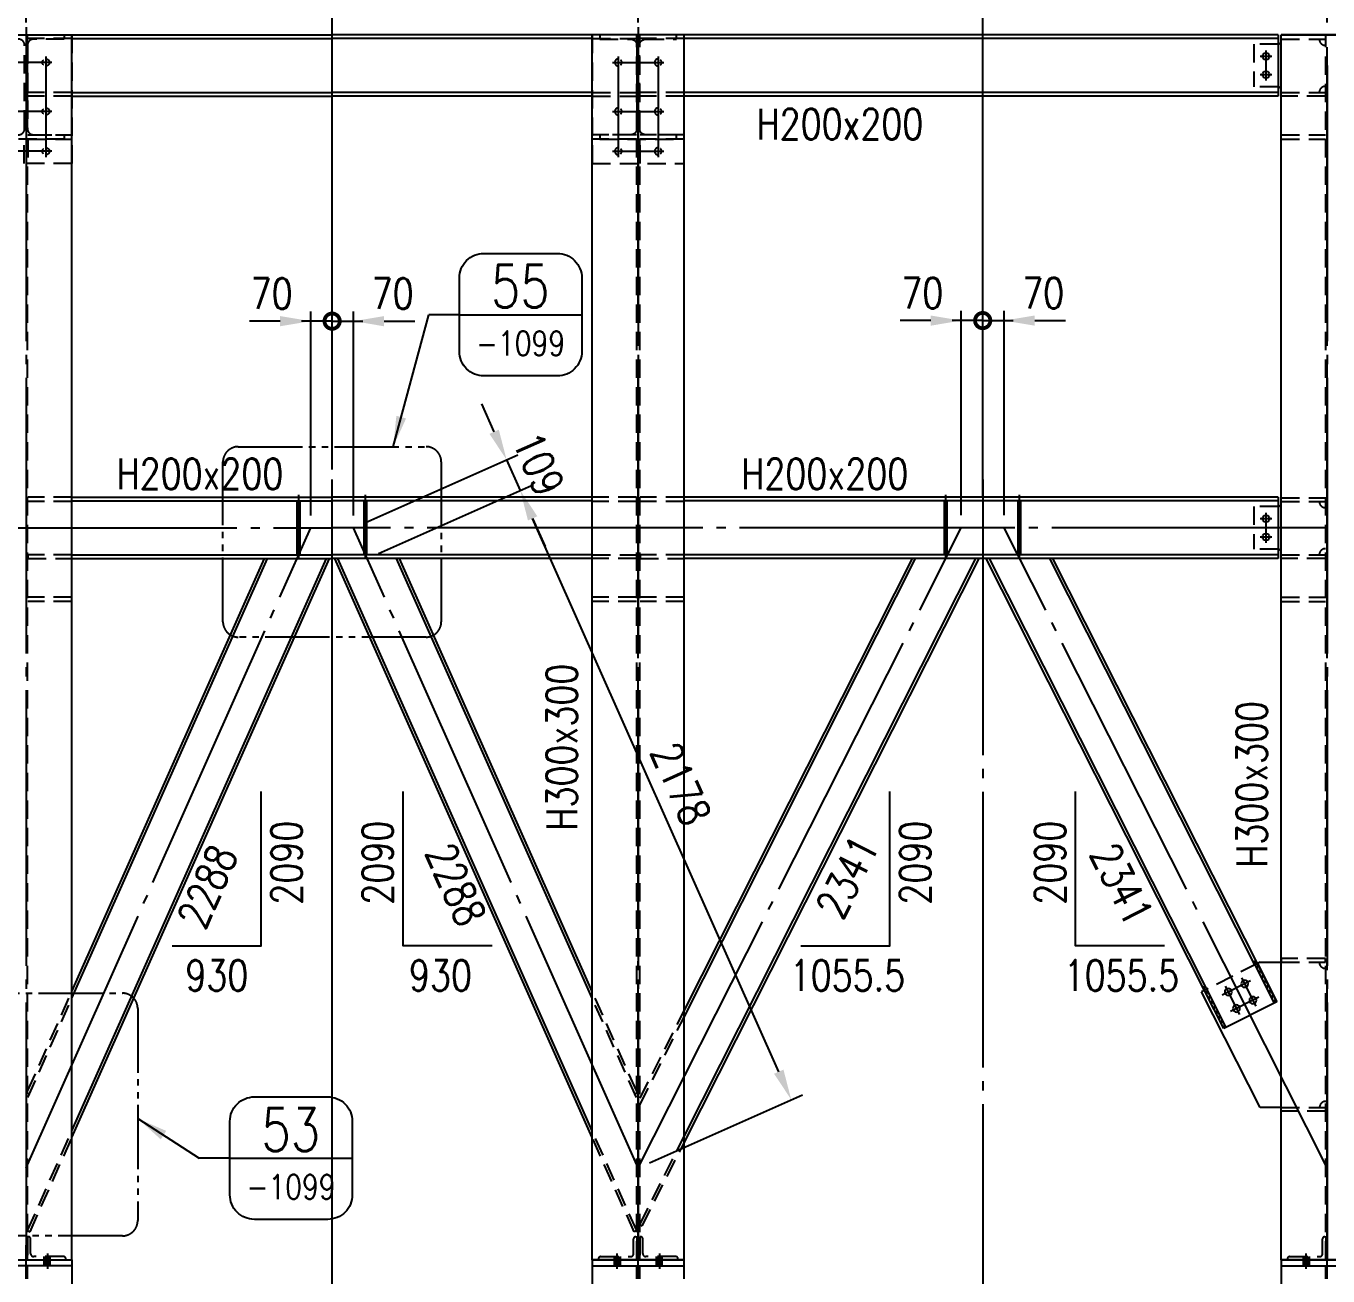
# Model space of a CAD drawing. Header units: millimetres. Extents: x 0 to 232280, y -26939 to 23794.
# Drawn here: x 146801 to 151055, y 15190 to 19272 of the extents above; entities that cross this region are included whole.
import ezdxf
from ezdxf.enums import TextEntityAlignment as Align

# ---------------------------------------------------------------- set-up
doc = ezdxf.new("R2010")
doc.units = ezdxf.units.MM
doc.header["$LTSCALE"] = 30
for name, pattern in [('JNK-CENTER', [34, 30, -1.5, 1, -1.5]), ('JNK-HIDDEN', [3, 2, -1]), ('JNK-PHANTOM', [15, 10, -1, 1, -1, 1, -1]), ('PH2', [15, 10, -1, 1, -1, 1, -1])]:
    doc.linetypes.add(name, pattern=pattern)
for name, color, linetype in [('CEN-R', 1, 'JNK-CENTER'), ('CON-G', 3, 'Continuous'), ('CON-W', 7, 'Continuous'), ('CON-Y', 2, 'Continuous'), ('conL-g', 3, 'Continuous'), ('det', 2, 'PH2'), ('Dim-W', 7, 'Continuous'), ('HID-Y', 2, 'JNK-HIDDEN'), ('hole-g', 3, 'Continuous'), ('PHA-M', 6, 'JNK-PHANTOM')]:
    doc.layers.add(name, color=color, linetype=linetype)
doc.styles.add('SIMPLEX', font='simplex.shx', dxfattribs={"width": 0.8})
doc.dimstyles.new('DIM35', dxfattribs={"dimscale": 35, "dimtxt": 2.5, "dimasz": 2.5, "dimexe": 0.8, "dimexo": 1, "dimgap": 1, "dimtad": 1, "dimdec": 1, "dimdsep": 46, "dimtxsty": 'SIMPLEX', "dimcen": 0, "dimclrd": 7, "dimclre": 7, "dimclrt": 2, "dimadec": 1, "dimazin": 2, "dimtfac": 1, "dimtdec": 1, "dimtix": 1, "dimtmove": 2, "dimatfit": 2, "dimfxl": 1, "dimtfill": 1, "dimarcsym": 1})
doc.dimstyles.new('DIM40', dxfattribs={"dimscale": 40, "dimtxt": 2.5, "dimasz": 2.5, "dimexe": 1, "dimexo": 1, "dimgap": 1, "dimtad": 1, "dimdec": 0, "dimdsep": 46, "dimtxsty": 'SIMPLEX', "dimcen": 0, "dimclrd": 7, "dimclre": 7, "dimclrt": 2, "dimadec": 1, "dimazin": 2, "dimtfac": 1, "dimtdec": 0, "dimtix": 1, "dimtmove": 2, "dimatfit": 2, "dimfxl": 1, "dimtolj": 1, "dimtzin": 0, "dimarcsym": 1})

# ---------------------------------------------------------------- blocks, each defined once
blk = doc.blocks.new('*D1833')
at = {"layer": 'DEFPOINTS', "color": 0, "transparency": 16777216}
for p in [(148801.4, 21497.7), (146801.4, 19243.5), (148801.4, 19243.5)]:
    blk.add_point(p, dxfattribs=at)
at = {"layer": 'Dim-W', "color": 7, "linetype": 'ByBlock', "lineweight": -2, "transparency": 16777216}
for p, q in [((146801.4, 19283.5), (146801.4, 21529.7)), ((148801.4, 19283.5), (148801.4, 21529.7)), ((146901.4, 21497.7), (148701.4, 21497.7))]:
    blk.add_line(p, q, dxfattribs=at)
at = {"layer": 'Dim-W', "color": 7, "transparency": 16777216}
for points in [[(146901.4, 21514.3), (146901.4, 21481), (146801.4, 21497.7)], [(148701.4, 21514.3), (148701.4, 21481), (148801.4, 21497.7)]]:
    blk.add_solid(points, dxfattribs=at)
at = {"layer": 'Dim-W', "color": 2, "transparency": 16777216, "insert": (147801.4, 21587.7), "char_height": 100, "attachment_point": 5, "style": 'SIMPLEX', "bg_fill": 3, "box_fill_scale": 1.1, "bg_fill_color": 256, "bg_fill_true_color": 13158600, "bg_fill_transparency": 0}
blk.add_mtext('2000', dxfattribs=at)
blk = doc.blocks.new('*D1716')
at = {"layer": 'DEFPOINTS', "color": 0, "transparency": 16777216}
for p in [(151052.4, 21497.7), (148801.4, 19243.5), (151052.4, 19243.5)]:
    blk.add_point(p, dxfattribs=at)
at = {"layer": 'Dim-W', "color": 7, "linetype": 'ByBlock', "lineweight": -2, "transparency": 16777216}
for p, q in [((148801.4, 19283.5), (148801.4, 21529.7)), ((151052.4, 19283.5), (151052.4, 21529.7)), ((148901.4, 21497.7), (150952.4, 21497.7))]:
    blk.add_line(p, q, dxfattribs=at)
at = {"layer": 'Dim-W', "color": 7, "transparency": 16777216}
for points in [[(148901.4, 21514.3), (148901.4, 21481), (148801.4, 21497.7)], [(150952.4, 21514.3), (150952.4, 21481), (151052.4, 21497.7)]]:
    blk.add_solid(points, dxfattribs=at)
at = {"layer": 'Dim-W', "color": 2, "transparency": 16777216, "insert": (149926.9, 21587.7), "char_height": 100, "attachment_point": 5, "style": 'SIMPLEX', "bg_fill": 3, "box_fill_scale": 1.1, "bg_fill_color": 256, "bg_fill_true_color": 13158600, "bg_fill_transparency": 0}
blk.add_mtext('2251', dxfattribs=at)
blk = doc.blocks.new('*D1717')
at = {"layer": 'DEFPOINTS', "color": 0, "transparency": 16777216}
for p in [(153552.4, 21497.7), (151052.4, 19243.5), (153552.4, 19243.5)]:
    blk.add_point(p, dxfattribs=at)
at = {"layer": 'Dim-W', "color": 7, "linetype": 'ByBlock', "lineweight": -2, "transparency": 16777216}
for p, q in [((151052.4, 19283.5), (151052.4, 21529.7)), ((153552.4, 19283.5), (153552.4, 21529.7)), ((151152.4, 21497.7), (153452.4, 21497.7))]:
    blk.add_line(p, q, dxfattribs=at)
at = {"layer": 'Dim-W', "color": 7, "transparency": 16777216}
for points in [[(151152.4, 21514.3), (151152.4, 21481), (151052.4, 21497.7)], [(153452.4, 21514.3), (153452.4, 21481), (153552.4, 21497.7)]]:
    blk.add_solid(points, dxfattribs=at)
at = {"layer": 'Dim-W', "color": 2, "transparency": 16777216, "insert": (152302.4, 21587.7), "char_height": 100, "attachment_point": 5, "style": 'SIMPLEX', "bg_fill": 3, "box_fill_scale": 1.1, "bg_fill_color": 256, "bg_fill_true_color": 13158600, "bg_fill_transparency": 0}
blk.add_mtext('2500', dxfattribs=at)
blk = doc.blocks.new('F3R2332')
at = {"layer": 'Dim-W', "ltscale": 0.5}
h = blk.add_hatch(dxfattribs=at)
h.set_pattern_fill('ANSI31', color=256, scale=4)
h.paths.add_polyline_path([(319264.6, -29798), (319124.6, -29798), (319124.6, -29807), (319264.6, -29807), (319274.6, -29807), (319274.6, -29798)])
h = blk.add_hatch(dxfattribs=at)
h.set_pattern_fill('ANSI31', color=256, scale=4)
h.set_pattern_definition([(45, (0, -185), (-8.9802561, 8.9802561), [])])
h.paths.add_polyline_path([(319274.6, -29983), (319264.6, -29983), (319124.6, -29983), (319124.6, -29992), (319264.6, -29992), (319274.6, -29992)])
at = {"ltscale": 0.5}
for p, q in [((319264.6, -29798), (319274.6, -29798)), ((319264.6, -29807), (319274.6, -29807)), ((319274.6, -29798), (319274.6, -29807)), ((319264.6, -29983), (319274.6, -29983)), ((319274.6, -29983), (319274.6, -29992)), ((319264.6, -29992), (319274.6, -29992))]:
    blk.add_line(p, q, dxfattribs=at)
at = {"layer": 'CEN-R'}
for p, q in [((319164.6, -29843.5), (319164.6, -29946.5)), ((319224.6, -29843.5), (319224.6, -29946.5)), ((319246.1, -29865), (319143.1, -29865)), ((319246.1, -29925), (319143.1, -29925))]:
    blk.add_line(p, q, dxfattribs=at)
at = {"layer": 'CON-G'}
for p, q in [((319264.6, -29798), (319124.6, -29798)), ((319124.6, -29798), (319124.6, -29992)), ((319264.6, -29807), (319124.6, -29807)), ((319124.6, -29983), (319264.6, -29983)), ((319124.6, -29992), (319264.6, -29992))]:
    blk.add_line(p, q, dxfattribs=at)
at = {"layer": 'conL-g'}
for centre in [(319164.6, -29865), (319224.6, -29865), (319164.6, -29925), (319224.6, -29925)]:
    blk.add_circle(centre, 11.5, dxfattribs=at)
blk = doc.blocks.new('*D1695')
at = {"layer": 'DEFPOINTS', "color": 0, "ltscale": 0.5, "transparency": 16777216}
for p in [(147801.4, 21177.7), (146801.4, 19268.5), (147801.4, 17784.5)]:
    blk.add_point(p, dxfattribs=at)
at = {"layer": 'Dim-W', "color": 7, "linetype": 'ByBlock', "lineweight": -2, "ltscale": 0.5, "transparency": 16777216}
for p, q in [((146801.4, 19308.5), (146801.4, 21217.7)), ((147801.4, 17824.5), (147801.4, 21217.7)), ((146901.4, 21177.7), (147701.4, 21177.7))]:
    blk.add_line(p, q, dxfattribs=at)
at = {"layer": 'Dim-W', "color": 7, "ltscale": 0.5, "transparency": 16777216}
for points in [[(146901.4, 21194.3), (146901.4, 21161), (146801.4, 21177.7)], [(147701.4, 21194.3), (147701.4, 21161), (147801.4, 21177.7)]]:
    blk.add_solid(points, dxfattribs=at)
at = {"layer": 'Dim-W', "color": 2, "ltscale": 0.5, "transparency": 16777216, "insert": (147301.4, 21267.7), "char_height": 100, "attachment_point": 5, "style": 'SIMPLEX'}
blk.add_mtext('\\A1;1000', dxfattribs=at)
blk = doc.blocks.new('*D1696')
at = {"layer": 'DEFPOINTS', "color": 0, "ltscale": 0.5, "transparency": 16777216}
for p in [(147801.4, 21177.7), (148801.4, 19268.5), (147801.4, 17784.5)]:
    blk.add_point(p, dxfattribs=at)
at = {"layer": 'Dim-W', "color": 7, "linetype": 'ByBlock', "lineweight": -2, "ltscale": 0.5, "transparency": 16777216}
for p, q in [((147801.4, 17824.5), (147801.4, 21217.7)), ((148801.4, 19308.5), (148801.4, 21217.7)), ((148701.4, 21177.7), (147901.4, 21177.7))]:
    blk.add_line(p, q, dxfattribs=at)
at = {"layer": 'Dim-W', "color": 7, "ltscale": 0.5, "transparency": 16777216}
for points in [[(147901.4, 21194.3), (147901.4, 21161), (147801.4, 21177.7)], [(148701.4, 21194.3), (148701.4, 21161), (148801.4, 21177.7)]]:
    blk.add_solid(points, dxfattribs=at)
at = {"layer": 'Dim-W', "color": 2, "ltscale": 0.5, "transparency": 16777216, "insert": (148301.4, 21267.7), "char_height": 100, "attachment_point": 5, "style": 'SIMPLEX'}
blk.add_mtext('\\A1;1000', dxfattribs=at)
blk = doc.blocks.new('*D1699')
at = {"layer": 'DEFPOINTS', "color": 0, "ltscale": 0.5, "transparency": 16777216}
for p in [(148801.4, 21177.7), (148801.4, 21177.7), (149926.9, 17695.4)]:
    blk.add_point(p, dxfattribs=at)
at = {"layer": 'Dim-W', "color": 7, "linetype": 'ByBlock', "lineweight": -2, "ltscale": 0.5, "transparency": 16777216}
for p, q in [((149926.9, 17735.4), (149926.9, 21217.7)), ((149826.9, 21177.7), (148901.4, 21177.7))]:
    blk.add_line(p, q, dxfattribs=at)
at = {"layer": 'Dim-W', "color": 7, "ltscale": 0.5, "transparency": 16777216}
for points in [[(148901.4, 21194.3), (148901.4, 21161), (148801.4, 21177.7)], [(149826.9, 21194.3), (149826.9, 21161), (149926.9, 21177.7)]]:
    blk.add_solid(points, dxfattribs=at)
at = {"layer": 'Dim-W', "color": 2, "ltscale": 0.5, "transparency": 16777216, "insert": (149364.1, 21267.7), "char_height": 100, "attachment_point": 5, "style": 'SIMPLEX'}
blk.add_mtext('\\A1;1125.5', dxfattribs=at)
blk = doc.blocks.new('*D1700')
at = {"layer": 'DEFPOINTS', "color": 0, "ltscale": 0.5, "transparency": 16777216}
for p in [(151052.4, 21177.7), (151052.4, 21177.7), (149926.9, 17695.4)]:
    blk.add_point(p, dxfattribs=at)
at = {"layer": 'Dim-W', "color": 7, "linetype": 'ByBlock', "lineweight": -2, "ltscale": 0.5, "transparency": 16777216}
for p, q in [((149926.9, 17735.4), (149926.9, 21217.7)), ((150026.9, 21177.7), (150952.4, 21177.7))]:
    blk.add_line(p, q, dxfattribs=at)
at = {"layer": 'Dim-W', "color": 7, "ltscale": 0.5, "transparency": 16777216}
for points in [[(150026.9, 21194.3), (150026.9, 21161), (149926.9, 21177.7)], [(150952.4, 21194.3), (150952.4, 21161), (151052.4, 21177.7)]]:
    blk.add_solid(points, dxfattribs=at)
at = {"layer": 'Dim-W', "color": 2, "ltscale": 0.5, "transparency": 16777216, "insert": (150489.6, 21267.7), "char_height": 100, "attachment_point": 5, "style": 'SIMPLEX'}
blk.add_mtext('\\A1;1125.5', dxfattribs=at)
blk = doc.blocks.new('A$C778F4AC7')
at = {"layer": 'PHA-M'}
for p, q in [((4751, -962.7), (4751, 47)), ((6751, -962.7), (6751, 47)), ((9002, -962.7), (9002, 47)), ((4601, 0), (4901, 0)), ((4901, 0), (4901, -20)), ((6901, 0), (6601, 0)), ((6601, 0), (6601, -20)), ((6901, -20), (6901, 0)), ((9152, 0), (8852, 0)), ((8852, 0), (8852, -20)), ((4901, -20), (4601, -20)), ((4756, -962.7), (4756, -20)), ((4901, -20), (4901, -962.7)), ((6601, -20), (6901, -20)), ((6601, -20), (6601, -962.7)), ((6746, -962.7), (6746, -20)), ((6756, -962.7), (6756, -20)), ((6901, -962.7), (6901, -20)), ((8852, -20), (9152, -20)), ((8852, -20), (8852, -962.7)), ((8997, -962.7), (8997, -20))]:
    blk.add_line(p, q, dxfattribs=at)
blk = doc.blocks.new('_DotSmall')
at = {"color": 0, "linetype": 'ByBlock', "const_width": 0.5}
blk.add_lwpolyline([(-0.0625, 0, 1), (0.0625, 0, 1)], format="xyb", close=True, dxfattribs=at)
blk = doc.blocks.new('*D1709')
at = {"layer": 'DEFPOINTS', "color": 0, "ltscale": 0.5, "transparency": 16777216}
for p in [(147871.4, 18308.6), (147801.4, 17787.8), (147871.4, 17633.5)]:
    blk.add_point(p, dxfattribs=at)
at = {"layer": 'Dim-W', "color": 7, "linetype": 'ByBlock', "lineweight": -2, "ltscale": 0.5, "transparency": 16777216}
for p, q in [((147801.4, 17827.8), (147801.4, 18340.6)), ((147871.4, 17673.5), (147871.4, 18340.6)), ((147801.4, 18308.6), (147701.4, 18308.6)), ((147801.4, 18308.6), (147871.4, 18308.6)), ((147971.4, 18308.6), (148071.4, 18308.6))]:
    blk.add_line(p, q, dxfattribs=at)
at = {"layer": 'Dim-W', "color": 7, "lineweight": -2, "ltscale": 0.5, "transparency": 16777216, "xscale": 100, "yscale": 100, "zscale": 100}
blk.add_blockref('_DotSmall', (147801.4, 18308.6), dxfattribs=at)
at = {"layer": 'Dim-W', "color": 2, "ltscale": 0.5, "transparency": 16777216, "insert": (147999, 18398.6), "char_height": 100, "attachment_point": 5, "style": 'SIMPLEX', "bg_fill": 3, "box_fill_scale": 1.1, "bg_fill_color": 256, "bg_fill_true_color": 13158600, "bg_fill_transparency": 0}
blk.add_mtext('70', dxfattribs=at)
at = {"layer": 'Dim-W', "color": 7, "ltscale": 0.5, "transparency": 16777216}
blk.add_solid([(147971.4, 18325.2), (147971.4, 18291.9), (147871.4, 18308.6)], dxfattribs=at)
blk = doc.blocks.new('*D1710')
at = {"layer": 'DEFPOINTS', "color": 0, "ltscale": 0.5, "transparency": 16777216}
for p in [(147731.4, 18308.6), (147801.4, 17787.8), (147731.4, 17633.5)]:
    blk.add_point(p, dxfattribs=at)
at = {"layer": 'Dim-W', "color": 7, "linetype": 'ByBlock', "lineweight": -2, "ltscale": 0.5, "transparency": 16777216}
for p, q in [((147731.4, 17673.5), (147731.4, 18340.6)), ((147801.4, 17827.8), (147801.4, 18340.6)), ((147631.4, 18308.6), (147531.4, 18308.6)), ((147801.4, 18308.6), (147731.4, 18308.6)), ((147801.4, 18308.6), (147901.4, 18308.6))]:
    blk.add_line(p, q, dxfattribs=at)
at = {"layer": 'Dim-W', "color": 7, "lineweight": -2, "ltscale": 0.5, "transparency": 16777216, "xscale": 100, "yscale": 100, "zscale": 100, "rotation": 180}
blk.add_blockref('_DotSmall', (147801.4, 18308.6), dxfattribs=at)
at = {"layer": 'Dim-W', "color": 2, "ltscale": 0.5, "transparency": 16777216, "insert": (147603.8, 18398.6), "char_height": 100, "attachment_point": 5, "style": 'SIMPLEX', "bg_fill": 3, "box_fill_scale": 1.1, "bg_fill_color": 256, "bg_fill_true_color": 13158600, "bg_fill_transparency": 0}
blk.add_mtext('70', dxfattribs=at)
at = {"layer": 'Dim-W', "color": 7, "ltscale": 0.5, "transparency": 16777216}
blk.add_solid([(147631.4, 18325.2), (147631.4, 18291.9), (147731.4, 18308.6)], dxfattribs=at)
blk = doc.blocks.new('*D1711')
at = {"layer": 'DEFPOINTS', "color": 0, "ltscale": 0.5, "transparency": 16777216}
for p in [(148415.9, 17756), (147871.4, 17633.5), (147915.9, 17533.5)]:
    blk.add_point(p, dxfattribs=at)
at = {"layer": 'Dim-W', "color": 7, "linetype": 'ByBlock', "lineweight": -2, "ltscale": 0.5, "transparency": 16777216}
for p, q in [((148330.7, 17947.3), (148290.1, 18038.7)), ((147907.9, 17649.7), (148407.9, 17872.2)), ((148371.4, 17856), (148415.9, 17756)), ((147952.4, 17549.7), (148452.4, 17772.2)), ((148456.5, 17664.6), (148497.2, 17573.2))]:
    blk.add_line(p, q, dxfattribs=at)
at = {"layer": 'Dim-W', "color": 7, "ltscale": 0.5, "transparency": 16777216}
for points in [[(148346, 17954.1), (148315.5, 17940.5), (148371.4, 17856)], [(148471.8, 17671.4), (148441.3, 17657.8), (148415.9, 17756)]]:
    blk.add_solid(points, dxfattribs=at)
at = {"layer": 'Dim-W', "color": 2, "ltscale": 0.5, "transparency": 16777216, "insert": (148475.9, 17842.5), "char_height": 100, "attachment_point": 5, "rotation": 293.9877, "style": 'SIMPLEX'}
blk.add_mtext('\\A1;109', dxfattribs=at)
blk = doc.blocks.new('*D1712')
at = {"layer": 'DEFPOINTS', "color": 0, "ltscale": 0.5, "transparency": 16777216}
for p in [(148415.9, 17756), (147915.9, 17533.5), (148801.4, 15543.5)]:
    blk.add_point(p, dxfattribs=at)
at = {"layer": 'Dim-W', "color": 7, "linetype": 'ByBlock', "lineweight": -2, "ltscale": 0.5, "transparency": 16777216}
for p, q in [((147952.4, 17549.7), (148452.4, 17772.2)), ((149260.7, 15857.3), (148456.5, 17664.6)), ((148837.9, 15559.7), (149337.9, 15782.2))]:
    blk.add_line(p, q, dxfattribs=at)
at = {"layer": 'Dim-W', "color": 7, "ltscale": 0.5, "transparency": 16777216}
for points in [[(148471.8, 17671.4), (148441.3, 17657.8), (148415.9, 17756)], [(149276, 15864.1), (149245.5, 15850.5), (149301.4, 15765.9)]]:
    blk.add_solid(points, dxfattribs=at)
at = {"layer": 'Dim-W', "color": 2, "ltscale": 0.5, "transparency": 16777216, "insert": (148940.9, 16797.5), "char_height": 100, "attachment_point": 5, "rotation": 293.9877, "style": 'SIMPLEX'}
blk.add_mtext('\\A1;2178', dxfattribs=at)
blk = doc.blocks.new('*D1713')
at = {"layer": 'DEFPOINTS', "color": 0, "ltscale": 0.5, "transparency": 16777216}
for p in [(149856.9, 18310.5), (149926.9, 17789.7), (149856.9, 17635.4)]:
    blk.add_point(p, dxfattribs=at)
at = {"layer": 'Dim-W', "color": 7, "linetype": 'ByBlock', "lineweight": -2, "ltscale": 0.5, "transparency": 16777216}
for p, q in [((149856.9, 17675.4), (149856.9, 18342.5)), ((149926.9, 17829.7), (149926.9, 18342.5)), ((149756.9, 18310.5), (149656.9, 18310.5)), ((149926.9, 18310.5), (149856.9, 18310.5)), ((149926.9, 18310.5), (150026.9, 18310.5))]:
    blk.add_line(p, q, dxfattribs=at)
at = {"layer": 'Dim-W', "color": 7, "lineweight": -2, "ltscale": 0.5, "transparency": 16777216, "xscale": 100, "yscale": 100, "zscale": 100, "rotation": 180}
blk.add_blockref('_DotSmall', (149926.9, 18310.5), dxfattribs=at)
at = {"layer": 'Dim-W', "color": 2, "ltscale": 0.5, "transparency": 16777216, "insert": (149729.3, 18400.5), "char_height": 100, "attachment_point": 5, "style": 'SIMPLEX', "bg_fill": 3, "box_fill_scale": 1.1, "bg_fill_color": 256, "bg_fill_true_color": 13158600, "bg_fill_transparency": 0}
blk.add_mtext('70', dxfattribs=at)
at = {"layer": 'Dim-W', "color": 7, "ltscale": 0.5, "transparency": 16777216}
blk.add_solid([(149756.9, 18327.1), (149756.9, 18293.8), (149856.9, 18310.5)], dxfattribs=at)
blk = doc.blocks.new('*D1714')
at = {"layer": 'DEFPOINTS', "color": 0, "ltscale": 0.5, "transparency": 16777216}
for p in [(149996.9, 18310.5), (149926.9, 17789.7), (149996.9, 17635.4)]:
    blk.add_point(p, dxfattribs=at)
at = {"layer": 'Dim-W', "color": 7, "linetype": 'ByBlock', "lineweight": -2, "ltscale": 0.5, "transparency": 16777216}
for p, q in [((149926.9, 17829.7), (149926.9, 18342.5)), ((149996.9, 17675.4), (149996.9, 18342.5)), ((149926.9, 18310.5), (149826.9, 18310.5)), ((149926.9, 18310.5), (149996.9, 18310.5)), ((150096.9, 18310.5), (150196.9, 18310.5))]:
    blk.add_line(p, q, dxfattribs=at)
at = {"layer": 'Dim-W', "color": 7, "lineweight": -2, "ltscale": 0.5, "transparency": 16777216, "xscale": 100, "yscale": 100, "zscale": 100}
blk.add_blockref('_DotSmall', (149926.9, 18310.5), dxfattribs=at)
at = {"layer": 'Dim-W', "color": 2, "ltscale": 0.5, "transparency": 16777216, "insert": (150124.5, 18400.5), "char_height": 100, "attachment_point": 5, "style": 'SIMPLEX', "bg_fill": 3, "box_fill_scale": 1.1, "bg_fill_color": 256, "bg_fill_true_color": 13158600, "bg_fill_transparency": 0}
blk.add_mtext('70', dxfattribs=at)
at = {"layer": 'Dim-W', "color": 7, "ltscale": 0.5, "transparency": 16777216}
blk.add_solid([(150096.9, 18327.1), (150096.9, 18293.8), (149996.9, 18310.5)], dxfattribs=at)
blk = doc.blocks.new('det-tag')
at = {"layer": 'CON-Y'}
blk.add_line((5, 0), (-5, 0), dxfattribs=at)
blk.add_lwpolyline([(-3, -5), (3, -5, 0.414214), (5, -3), (5, 3, 0.414214), (3, 5), (-3, 5, 0.414214), (-5, 3), (-5, -3, 0.414214)], format="xyb", close=True, dxfattribs=at)
at = {"layer": 'CON-G', "style": 'SIMPLEX', "width": 0.8}
blk.add_attdef('TAG', text='', height=3.5, dxfattribs=at).set_placement((0.02, 0.58), align=Align.CENTER)
at = {"layer": 'CON-Y', "style": 'SIMPLEX', "width": 0.8}
blk.add_attdef('-8888', text='', height=2, dxfattribs=at).set_placement((0, -3.34), align=Align.CENTER)
blk = doc.blocks.new('A$C18577FE2')
at = {"layer": 'CEN-R'}
for p, q in [((-120.5, -100), (-120.5, 107.4)), ((120.5, -100), (120.5, 107.4))]:
    blk.add_line(p, q, dxfattribs=at)
at = {"layer": 'CON-G'}
for p, q in [((-125, -88), (-125, 88)), ((-116, -88), (-116, 88)), ((116, -88), (116, 88)), ((125, -88), (125, 88))]:
    blk.add_line(p, q, dxfattribs=at)
blk = doc.blocks.new('A$C1EAB6165')
at = {"layer": 'CEN-R'}
for p, q in [((0, 25), (0, -445)), ((-65, -70.8), (-65, -399.2)), ((65, -70.8), (65, -399.2)), ((84.2, -90), (-84.2, -90)), ((84.2, -250), (-84.2, -250)), ((84.2, -380), (-84.2, -380))]:
    blk.add_line(p, q, dxfattribs=at)
at = {"layer": 'HID-Y'}
for p, q in [((-6, -420), (-6, -340)), ((6, -340), (6, -420))]:
    blk.add_line(p, q, dxfattribs=at)
blk.add_lwpolyline([(150, 0), (150, -420), (-150, -420), (-150, 0)], close=True, dxfattribs=at)
blk.add_lwpolyline([(-125, -340), (-125, -326), (-24.5, -326, 0.414214), (-4.5, -306), (-4.5, -34, 0.414214), (-24.5, -14), (-125, -14), (-125, 0), (125, 0), (125, -14), (24.5, -14, 0.414214), (4.5, -34), (4.5, -306, 0.414214), (24.5, -326), (125, -326), (125, -340)], format="xyb", close=True, dxfattribs=at)
at = {"layer": 'HID-Y', "ltscale": 0.3}
for centre in [(-65, -90), (65, -90), (-65, -250), (65, -250), (-65, -380), (65, -380)]:
    blk.add_circle(centre, 11.5, dxfattribs=at)

msp = doc.modelspace()

# ---------------------------------------------------------------- hatches: boundary and pattern name
at = {"layer": 'CON-W'}
h = msp.add_hatch(color=256, dxfattribs=at)
h.paths.add_polyline_path([(146859.9, 15253.45), (146871.4, 15253.45), (146871.4, 15243.45), (146859.9, 15243.45)])
h.paths.add_polyline_path([(146859.9, 15243.45), (146871.4, 15243.45), (146871.4, 15223.45), (146859.9, 15223.45)])
h.paths.add_polyline_path([(146871.4, 15243.45), (146882.9, 15243.45), (146882.9, 15223.45), (146871.4, 15223.45)])
h.paths.add_polyline_path([(146871.4, 15243.45), (146871.4, 15253.45), (146882.9, 15253.45), (146882.9, 15243.45)])
h = msp.add_hatch(color=256, dxfattribs=at)
h.paths.add_polyline_path([(148742.9, 15253.45), (148731.4, 15253.45), (148731.4, 15243.45), (148742.9, 15243.45)])
h.paths.add_polyline_path([(148742.9, 15243.45), (148731.4, 15243.45), (148731.4, 15223.45), (148742.9, 15223.45)])
h.paths.add_polyline_path([(148731.4, 15243.45), (148719.9, 15243.45), (148719.9, 15223.45), (148731.4, 15223.45)])
h.paths.add_polyline_path([(148731.4, 15243.45), (148731.4, 15253.45), (148719.9, 15253.45), (148719.9, 15243.45)])
h = msp.add_hatch(color=256, dxfattribs=at)
h.paths.add_polyline_path([(148859.9, 15253.45), (148871.4, 15253.45), (148871.4, 15243.45), (148859.9, 15243.45)])
h.paths.add_polyline_path([(148859.9, 15243.45), (148871.4, 15243.45), (148871.4, 15223.45), (148859.9, 15223.45)])
h.paths.add_polyline_path([(148871.4, 15243.45), (148882.9, 15243.45), (148882.9, 15223.45), (148871.4, 15223.45)])
h.paths.add_polyline_path([(148871.4, 15243.45), (148871.4, 15253.45), (148882.9, 15253.45), (148882.9, 15243.45)])
h = msp.add_hatch(color=256, dxfattribs=at)
h.paths.add_polyline_path([(150993.9, 15253.45), (150982.4, 15253.45), (150982.4, 15243.45), (150993.9, 15243.45)])
h.paths.add_polyline_path([(150993.9, 15243.45), (150982.4, 15243.45), (150982.4, 15223.45), (150993.9, 15223.45)])
h.paths.add_polyline_path([(150982.4, 15243.45), (150970.9, 15243.45), (150970.9, 15223.45), (150982.4, 15223.45)])
h.paths.add_polyline_path([(150982.4, 15243.45), (150982.4, 15253.45), (150970.9, 15253.45), (150970.9, 15243.45)])

# ---------------------------------------------------------------- linework, layer by layer
at = {"layer": 'CEN-R'}
for p, q in [((150852.4, 19192.64), (150852.4, 19094.31)), ((146801.4, 19143.48), (146801.4, 15243.45)), ((148801.4, 19143.48), (148801.4, 15243.45)), ((150871.56, 19173.48), (150833.23, 19173.48)), ((151052.4, 19143.48), (151052.4, 15243.45)), ((150871.56, 19113.48), (150833.23, 19113.48)), ((147801.4, 13859.26), (147801.4, 17791.02)), ((147801.4, 15243.45), (147801.4, 17791.02)), ((147801.4, 15243.45), (147801.4, 17791.02)), ((149926.9, 17791.02), (149926.9, 15073.63)), ((150871.56, 17663.48), (150833.23, 17663.48)), ((150852.4, 17682.64), (150852.4, 17584.31)), ((144550.4, 17633.48), (147801.4, 17633.48)), ((146801.4, 15543.45), (147731.4, 17633.48)), ((151052.4, 17633.48), (147801.4, 17633.48)), ((148801.4, 15543.45), (147871.4, 17633.48)), ((148801.4, 15543.45), (149856.9, 17633.48)), ((151052.4, 15543.45), (149996.9, 17633.48)), ((150871.56, 17603.48), (150833.23, 17603.48)), ((146871.4, 15263.45), (146871.4, 15213.45)), ((148731.4, 15263.45), (148731.4, 15213.45)), ((148871.4, 15263.45), (148871.4, 15213.45)), ((150982.4, 15263.45), (150982.4, 15213.45))]:
    msp.add_line(p, q, dxfattribs=at)
at = {"layer": 'CON-G'}
for p, q in [((144710.4, 19243.48), (147801.4, 19243.48)), ((146951.4, 15243.45), (146951.4, 19243.48)), ((146951.4, 19231.48), (147801.4, 19231.48)), ((146951.4, 19055.48), (147801.4, 19055.48)), ((146951.4, 19043.48), (147801.4, 19043.48)), ((148651.4, 19055.48), (147801.4, 19055.48)), ((148651.4, 19043.48), (147801.4, 19043.48)), ((150892.4, 19055.48), (148951.4, 19055.48)), ((150892.4, 19043.48), (148951.4, 19043.48)), ((146951.4, 17733.48), (147801.4, 17733.48)), ((146951.4, 17721.48), (147801.4, 17721.48)), ((148651.4, 17733.48), (147801.4, 17733.48)), ((148651.4, 17721.48), (147801.4, 17721.48)), ((150892.4, 17733.48), (148951.4, 17733.48)), ((150892.4, 17721.48), (148951.4, 17721.48)), ((150892.4, 17733.48), (150892.4, 17533.48)), ((146951.4, 17545.48), (147801.4, 17545.48)), ((146951.4, 17533.48), (147801.4, 17533.48)), ((146951.4, 15641.95), (147793.07, 17533.48)), ((146951.4, 15664.09), (147783.22, 17533.48)), ((146951.4, 16119.15), (147580.73, 17533.48)), ((146951.4, 16097.01), (147590.58, 17533.48)), ((148651.4, 17545.48), (147801.4, 17545.48)), ((148651.4, 17533.48), (147801.4, 17533.48)), ((148651.4, 15641.95), (147809.72, 17533.48)), ((148651.4, 15664.09), (147819.57, 17533.48)), ((148651.4, 16097.01), (148012.21, 17533.48)), ((148651.4, 16119.15), (148022.06, 17533.48)), ((150892.4, 17545.48), (148951.4, 17545.48)), ((150892.4, 17533.48), (148951.4, 17533.48)), ((148951.4, 15625.29), (149915.06, 17533.48)), ((148951.4, 15645.26), (149904.98, 17533.48)), ((148951.4, 16055.65), (149697.73, 17533.48)), ((148951.4, 16035.68), (149707.81, 17533.48)), ((150651.12, 16122.86), (149938.73, 17533.48)), ((150659.15, 16126.92), (149948.81, 17533.48)), ((150816.25, 16206.26), (150145.98, 17533.48)), ((150887.4, 16085.35), (150156.07, 17533.48)), ((150833.21, 16214.82), (150824.29, 16210.32)), ((150833.21, 16214.82), (150902.4, 16214.82)), ((150651.12, 16122.86), (150642.19, 16118.35)), ((150833.03, 15740.47), (150642.19, 16118.35)), ((150902.4, 15740.47), (150833.03, 15740.47)), ((146651.4, 15243.45), (146951.4, 15243.45)), ((148651.4, 15243.45), (148951.4, 15243.45)), ((150902.4, 15243.45), (151202.4, 15243.45))]:
    msp.add_line(p, q, dxfattribs=at)
for centre in [(150852.4, 19173.48), (150852.4, 19113.48), (150852.4, 17663.48), (150852.4, 17603.48)]:
    msp.add_circle(centre, 11.5, dxfattribs=at)
for centre, start, end in [((150892.4, 19063.48), 0, 90), ((150892.4, 17713.48), 270, 0), ((150892.4, 17553.48), 0, 90)]:
    msp.add_arc(centre, 10, start, end, dxfattribs=at)
at = {"layer": 'CON-W'}
for p, q in [((148217.21, 18329.77), (148117.21, 18329.77)), ((147467.38, 15575.14), (147367.38, 15575.14))]:
    msp.add_line(p, q, dxfattribs=at)
at = {"layer": 'det', "ltscale": 0.7}
msp.add_lwpolyline([(146477.57, 16063.78, -0.4142136), (146527.57, 16113.78), (147116.3, 16113.78, -0.4142136), (147166.3, 16063.78), (147166.3, 15371.16, -0.4142136), (147116.3, 15321.16), (146527.57, 15321.16, -0.4142136), (146477.57, 15371.16)], format="xyb", close=True, dxfattribs=at)
at = {"layer": 'Dim-W', "ltscale": 0.5}
for points in [[(147279.03, 16268.92), (147569.31, 16268.92), (147569.31, 16772.68)], [(148323.77, 16268.92), (148033.48, 16268.92), (148033.48, 16772.68)], [(149333.16, 16268.92), (149623.44, 16268.92), (149623.44, 16772.68)], [(150520.63, 16268.92), (150230.35, 16268.92), (150230.35, 16772.68)]]:
    msp.add_lwpolyline(points, dxfattribs=at)
at = {"layer": 'HID-Y'}
for p, q in [((150892.4, 19213.48), (150812.4, 19213.48)), ((150812.4, 19213.48), (150812.4, 19073.48)), ((150892.4, 19073.48), (150812.4, 19073.48)), ((146951.4, 19055.48), (146806.4, 19055.48)), ((146951.4, 19043.48), (146806.4, 19043.48)), ((148651.4, 19055.48), (148796.4, 19055.48)), ((148651.4, 19043.48), (148796.4, 19043.48)), ((148951.4, 19055.48), (148806.4, 19055.48)), ((148951.4, 19043.48), (148806.4, 19043.48)), ((146807.4, 18917.48), (146951.4, 18917.48)), ((146807.4, 18903.48), (146951.4, 18903.48)), ((148795.4, 18917.48), (148651.4, 18917.48)), ((148795.4, 18903.48), (148651.4, 18903.48)), ((148951.4, 18917.48), (148807.4, 18917.48)), ((148951.4, 18903.48), (148807.4, 18903.48)), ((150902.4, 18917.48), (151046.4, 18917.48)), ((150902.4, 18903.48), (151046.4, 18903.48)), ((146951.4, 17733.48), (146807.4, 17733.48)), ((146951.4, 17719.48), (146807.4, 17719.48)), ((148795.4, 17733.48), (148651.4, 17733.48)), ((148795.4, 17719.48), (148651.4, 17719.48)), ((148951.4, 17733.48), (148807.4, 17733.48)), ((148951.4, 17719.48), (148807.4, 17719.48)), ((150892.4, 17703.48), (150812.4, 17703.48)), ((150812.4, 17703.48), (150812.4, 17563.48)), ((150902.4, 17731.48), (151046.4, 17731.48)), ((150902.4, 17719.48), (151046.4, 17719.48)), ((150892.4, 17563.48), (150812.4, 17563.48)), ((146951.4, 17407.48), (146807.4, 17407.48)), ((148795.4, 17407.48), (148651.4, 17407.48)), ((148951.4, 17407.48), (148807.4, 17407.48)), ((150902.4, 17407.48), (151046.4, 17407.48)), ((146951.4, 17393.48), (146807.4, 17393.48)), ((148795.4, 17393.48), (148651.4, 17393.48)), ((148951.4, 17393.48), (148807.4, 17393.48)), ((150902.4, 17393.48), (151046.4, 17393.48)), ((150824.29, 16210.32), (150651.12, 16122.86)), ((146807.4, 15795.53), (146951.4, 16119.15)), ((146807.4, 15773.4), (146951.4, 16097.01)), ((148795.4, 15795.53), (148651.4, 16119.15)), ((148795.4, 15773.4), (148651.4, 16097.01)), ((148807.4, 15770.51), (148951.4, 16055.65)), ((148807.4, 15750.54), (148951.4, 16035.68)), ((146806.4, 15338.23), (146951.4, 15664.09)), ((148796.4, 15338.23), (148651.4, 15664.09)), ((146814.62, 15334.57), (146951.4, 15641.95)), ((148788.17, 15334.57), (148651.4, 15641.95)), ((148806.4, 15358.14), (148951.4, 15645.26)), ((148814.43, 15354.08), (148951.4, 15625.29)), ((148806.4, 15358.14), (148814.43, 15354.08)), ((146806.4, 15338.23), (146814.62, 15334.57)), ((148796.4, 15338.23), (148788.17, 15334.57)), ((146859.9, 15253.45), (146859.9, 15223.45)), ((148742.9, 15253.45), (148742.9, 15223.45)), ((148859.9, 15253.45), (148859.9, 15223.45)), ((150993.9, 15253.45), (150993.9, 15223.45))]:
    msp.add_line(p, q, dxfattribs=at)
for points in [[(151046.4, 19055.48), (151046.4, 19043.48), (150902.4, 19043.48), (150902.4, 19055.48)], [(146807.4, 17545.48), (146807.4, 17533.48), (146951.4, 17533.48), (146951.4, 17545.48)], [(148795.4, 17545.48), (148795.4, 17533.48), (148651.4, 17533.48), (148651.4, 17545.48)], [(148807.4, 17545.48), (148807.4, 17533.48), (148951.4, 17533.48), (148951.4, 17545.48)], [(151046.4, 17545.48), (151046.4, 17533.48), (150902.4, 17533.48), (150902.4, 17545.48)], [(151046.4, 16226.82), (150902.4, 16226.82), (150902.4, 16214.82), (151046.4, 16214.82)], [(151047.4, 15728.47), (150902.4, 15728.47), (150902.4, 15740.47), (151047.4, 15740.47)]]:
    msp.add_lwpolyline(points, close=True, dxfattribs=at)
for points in [[(146806.4, 15243.45), (146931.4, 15243.45), (146931.4, 15246.45, 0.4142136), (146924.4, 15253.45), (146826.4, 15253.45, -0.4142136), (146816.4, 15263.45), (146816.4, 15311.45, 0.4142136), (146809.4, 15318.45), (146806.4, 15318.45)], [(148796.4, 15243.45), (148671.4, 15243.45), (148671.4, 15246.45, -0.4142136), (148678.4, 15253.45), (148776.4, 15253.45, 0.4142136), (148786.4, 15263.45), (148786.4, 15311.45, -0.4142136), (148793.4, 15318.45), (148796.4, 15318.45)], [(148806.4, 15243.45), (148931.4, 15243.45), (148931.4, 15246.45, 0.4142136), (148924.4, 15253.45), (148826.4, 15253.45, -0.4142136), (148816.4, 15263.45), (148816.4, 15311.45, 0.4142136), (148809.4, 15318.45), (148806.4, 15318.45)], [(151047.4, 15243.45), (150922.4, 15243.45), (150922.4, 15246.45, -0.4142136), (150929.4, 15253.45), (151027.4, 15253.45, 0.4142136), (151037.4, 15263.45), (151037.4, 15311.45, -0.4142136), (151044.4, 15318.45), (151047.4, 15318.45)]]:
    msp.add_lwpolyline(points, format="xyb", close=True, dxfattribs=at)
for centre, start, end in [((151046.4, 19055.48), 90, 180), ((151046.4, 17719.48), 180, 270), ((151046.4, 17545.48), 90, 180), ((151046.4, 16214.82), 180, 270), ((151047.4, 15740.47), 90, 180)]:
    msp.add_arc(centre, 20, start, end, dxfattribs=at)

# ---------------------------------------------------------------- block references
at = {"layer": 'CON-W'}
ref = msp.add_blockref('det-tag', (148417.21, 18329.77), dxfattribs=dict(at, xscale=-40, yscale=40, zscale=40))
ref.add_attrib('TAG', '55', dxfattribs={"layer": 'CON-G', "height": 140, "style": 'SIMPLEX', "width": 0.8}).set_placement((148416.27, 18352.97), align=Align.CENTER)
ref.add_attrib('-8888', '-1099', dxfattribs={"layer": 'CON-Y', "height": 80, "style": 'SIMPLEX', "width": 0.8}).set_placement((148417.21, 18196.17), align=Align.CENTER)
ref = msp.add_blockref('det-tag', (147667.38, 15575.14), dxfattribs=dict(at, xscale=-40, yscale=40, zscale=40))
ref.add_attrib('TAG', '53', dxfattribs={"layer": 'CON-G', "height": 140, "style": 'SIMPLEX', "width": 0.8}).set_placement((147666.45, 15598.34), align=Align.CENTER)
ref.add_attrib('-8888', '-1099', dxfattribs={"layer": 'CON-Y', "height": 80, "style": 'SIMPLEX', "width": 0.8}).set_placement((147667.38, 15441.54), align=Align.CENTER)
at = {"layer": 'Dim-W', "ltscale": 0.5}
msp.add_blockref('A$C778F4AC7', (142050.4, 15243.45), dxfattribs=at)
at = {"layer": 'hole-g', "xscale": -1, "rotation": 296.7945760042532}
msp.add_blockref('F3R2332', (321345.09, -255341.6), dxfattribs=at)

# ---------------------------------------------------------------- texts
at = {"layer": 'CON-Y', "style": 'SIMPLEX', "width": 0.8}
for s, p in [('H200x200', (149187.82, 18902.44)), ('H200x200', (147097.03, 17759.92)), ('H200x200', (149138.44, 17759.92)), ('930', (147322.27, 16121.76)), ('930', (148052.27, 16121.76)), ('1055.5', (149296.41, 16121.76)), ('1055.5', (150191.67, 16121.76))]:
    msp.add_text(s, height=100, dxfattribs=at).set_placement(p)
for s, rotation, p in [('2090', 90, (147702.53, 16402.9)), ('2090', 90, (148000.27, 16402.9)), ('2090', 90, (149756.66, 16402.9)), ('2090', 90, (150197.13, 16402.9)), ('2341', 63.20542, (149467.5, 16348.65)), ('2341', 296.79458, (150274.67, 16569.69))]:
    msp.add_text(s, height=100, rotation=rotation, dxfattribs=at).set_placement(p)
at = {"layer": 'Dim-W', "color": 2, "style": 'SIMPLEX', "width": 0.8}
for s, rotation, p in [('H300x300', 90, (148601.84, 16644.79)), ('H300x300', 90, (150856.1, 16523.25)), ('2288', 66.01235, (147384.1, 16316.33)), ('2288', 293.98765, (148104.09, 16573.89))]:
    msp.add_text(s, height=100, rotation=rotation, dxfattribs=at).set_placement(p)

# ---------------------------------------------------------------- leaders
at = {"layer": 'CON-W', "color": 4}
msp.add_leader([(147166.3, 15704.24), (147367.38, 15575.14)], dimstyle='DIM40', override={"dimgap": 1, "dimtad": 0}, dxfattribs=at)

# ---------------------------------------------------------------- next in the draw order: dimensions: what is measured, and where the dimension line sits
at = {"layer": 'Dim-W'}
dim = msp.add_linear_dim(base=(148801.4, 21497.67), p1=(146801.4, 19243.48), p2=(148801.4, 19243.48), dimstyle='DIM35', override={"dimscale": 40}, dxfattribs=at)
dim.commit()
dim.dimension.update_dxf_attribs({"geometry": '*D1833', "text_midpoint": (147801.4, 21587.67)})

# ---------------------------------------------------------------- next in the draw order: linework, layer by layer
at = {"layer": 'CON-G'}
for p, q in [((148651.4, 19231.48), (147801.4, 19231.48)), ((148651.4, 15243.45), (148651.4, 19243.48))]:
    msp.add_line(p, q, dxfattribs=at)
at = {"layer": 'HID-Y'}
for p, q in [((146806.4, 15243.45), (146806.4, 19243.48)), ((146951.4, 19231.48), (146806.4, 19231.48))]:
    msp.add_line(p, q, dxfattribs=at)

# ---------------------------------------------------------------- next in the draw order: block references
at = {"layer": 'Dim-W', "ltscale": 0.5}
msp.add_blockref('A$C1EAB6165', (146801.4, 19243.48), dxfattribs=at)

# ---------------------------------------------------------------- next in the draw order: dimensions: what is measured, and where the dimension line sits
at = {"layer": 'Dim-W'}
dim = msp.add_linear_dim(base=(151052.4, 21497.67), p1=(148801.4, 19243.48), p2=(151052.4, 19243.48), dimstyle='DIM35', override={"dimscale": 40}, dxfattribs=at)
dim.commit()
dim.dimension.update_dxf_attribs({"geometry": '*D1716', "text_midpoint": (149926.9, 21587.67)})
at = {"layer": 'Dim-W', "ltscale": 0.5}
dim = msp.add_linear_dim(base=(147801.4, 21177.67), p1=(146801.4, 19268.48), p2=(147801.4, 17784.51), dimstyle='DIM40', dxfattribs=at)
dim.commit()
dim.dimension.update_dxf_attribs({"geometry": '*D1695', "text_midpoint": (147301.4, 21267.67)})

# ---------------------------------------------------------------- next in the draw order: linework, layer by layer
at = {"layer": 'CEN-R'}
msp.add_line((148801.4, 15243.45), (148801.4, 19243.48), dxfattribs=at)
at = {"layer": 'CON-G'}
for p, q in [((150892.4, 19243.48), (147801.4, 19243.48)), ((148951.4, 15243.45), (148951.4, 19243.48)), ((150892.4, 19231.48), (148951.4, 19231.48)), ((150892.4, 19243.48), (150892.4, 19043.48)), ((150902.4, 15243.45), (150902.4, 19243.48))]:
    msp.add_line(p, q, dxfattribs=at)
msp.add_arc((150892.4, 19223.48), 10, 270, 0, dxfattribs=at)
at = {"layer": 'HID-Y'}
for p, q in [((148651.4, 19231.48), (148796.4, 19231.48)), ((148796.4, 15243.45), (148796.4, 19243.48)), ((148806.4, 15243.45), (148806.4, 19243.48)), ((148951.4, 19231.48), (148806.4, 19231.48))]:
    msp.add_line(p, q, dxfattribs=at)

# ---------------------------------------------------------------- next in the draw order: block references
at = {"layer": 'Dim-W', "ltscale": 0.5, "xscale": -1}
msp.add_blockref('A$C1EAB6165', (148801.4, 19243.48), dxfattribs=at)

# ---------------------------------------------------------------- next in the draw order: dimensions: what is measured, and where the dimension line sits
at = {"layer": 'Dim-W'}
dim = msp.add_linear_dim(base=(153552.4, 21497.67), p1=(151052.4, 19243.48), p2=(153552.4, 19243.48), dimstyle='DIM35', override={"dimscale": 40}, dxfattribs=at)
dim.commit()
dim.dimension.update_dxf_attribs({"geometry": '*D1717', "text_midpoint": (152302.4, 21587.67)})
at = {"layer": 'Dim-W', "ltscale": 0.5}
dim = msp.add_linear_dim(base=(147801.4, 21177.67), p1=(148801.4, 19268.48), p2=(147801.4, 17784.51), angle=180, dimstyle='DIM40', dxfattribs=at)
dim.commit()
dim.dimension.update_dxf_attribs({"geometry": '*D1696', "text_midpoint": (148301.4, 21267.67)})
dim = msp.add_linear_dim(base=(148801.4, 21177.67), p1=(149926.9, 17695.39), p2=(148801.4, 21177.67), angle=180, dimstyle='DIM40', override={"dimdec": 1}, dxfattribs=at)
dim.commit()
dim.dimension.update_dxf_attribs({"geometry": '*D1699', "text_midpoint": (149364.15, 21267.67)})

# ---------------------------------------------------------------- next in the draw order: linework, layer by layer
at = {"layer": 'CEN-R'}
msp.add_line((151052.4, 15243.45), (151052.4, 19243.48), dxfattribs=at)
at = {"layer": 'CON-G'}
for p, q in [((151202.4, 19243.48), (150902.4, 19243.48)), ((150902.4, 19243.48), (151202.4, 19243.48))]:
    msp.add_line(p, q, dxfattribs=at)
at = {"layer": 'HID-Y'}
for p, q in [((150902.4, 19229.48), (151046.4, 19229.48)), ((151047.4, 15243.45), (151047.4, 19243.48))]:
    msp.add_line(p, q, dxfattribs=at)
msp.add_arc((151046.4, 19229.48), 20, 180, 270, dxfattribs=at)

# ---------------------------------------------------------------- next in the draw order: dimensions: what is measured, and where the dimension line sits
at = {"layer": 'Dim-W', "ltscale": 0.5}
dim = msp.add_linear_dim(base=(151052.4, 21177.67), p1=(149926.9, 17695.39), p2=(151052.4, 21177.67), dimstyle='DIM40', override={"dimdec": 1}, dxfattribs=at)
dim.commit()
dim.dimension.update_dxf_attribs({"geometry": '*D1700', "text_midpoint": (150489.65, 21267.67)})
dim = msp.add_linear_dim(base=(147871.4, 18308.55), p1=(147801.4, 17787.79), p2=(147871.4, 17633.48), dimstyle='DIM35', override={"dimscale": 40, "dimblk1": 'DotSmall', "dimsah": 1}, dxfattribs=at)
dim.commit()
dim.dimension.update_dxf_attribs({"geometry": '*D1709', "text_midpoint": (147998.95, 18398.55), "dimtype": 160})

# ---------------------------------------------------------------- next in the draw order: dimensions: what is measured, and where the dimension line sits
for base, p1, p2, picture, middle in [((147731.4, 18308.55), (147801.4, 17787.79), (147731.4, 17633.48), '*D1710', (147603.84, 18398.55)), ((149856.9, 18310.47), (149926.9, 17789.7), (149856.9, 17635.39), '*D1713', (149729.34, 18400.47))]:
    dim = msp.add_linear_dim(base=base, p1=p1, p2=p2, angle=180, dimstyle='DIM35', override={"dimscale": 40, "dimblk1": 'DotSmall', "dimsah": 1}, dxfattribs=at)
    dim.commit()
    dim.dimension.update_dxf_attribs({"geometry": picture, "text_midpoint": middle, "dimtype": 160})

# ---------------------------------------------------------------- next in the draw order: leaders
at = {"layer": 'CON-W', "color": 4}
msp.add_leader([(148001.19, 17898.64), (148117.21, 18329.77)], dimstyle='DIM40', override={"dimgap": 1, "dimtad": 0}, dxfattribs=at)

# ---------------------------------------------------------------- next in the draw order: linework, layer by layer
at = {"layer": 'CEN-R'}
for p, q in [((147692.24, 17533.48), (147692.24, 17740.92)), ((147910.55, 17533.48), (147910.55, 17740.92))]:
    msp.add_line(p, q, dxfattribs=at)
at = {"layer": 'CON-G'}
for p, q in [((147687.74, 17545.48), (147687.74, 17721.48)), ((147696.74, 17545.48), (147696.74, 17721.48)), ((147906.05, 17545.48), (147906.05, 17721.48)), ((147915.05, 17545.48), (147915.05, 17721.48))]:
    msp.add_line(p, q, dxfattribs=at)
at = {"layer": 'det', "ltscale": 0.7}
msp.add_lwpolyline([(147444.61, 17848.64, -0.4142136), (147494.61, 17898.64), (148108.19, 17898.64, -0.4142136), (148158.19, 17848.64), (148158.19, 17326.81, -0.4142136), (148108.19, 17276.81), (147494.61, 17276.81, -0.4142136), (147444.61, 17326.81)], format="xyb", close=True, dxfattribs=at)

# ---------------------------------------------------------------- next in the draw order: dimensions: what is measured, and where the dimension line sits
at = {"layer": 'Dim-W', "ltscale": 0.5}
dim = msp.add_linear_dim(base=(149996.9, 18310.47), p1=(149926.9, 17789.7), p2=(149996.9, 17635.39), dimstyle='DIM35', override={"dimscale": 40, "dimblk1": 'DotSmall', "dimsah": 1}, dxfattribs=at)
dim.commit()
dim.dimension.update_dxf_attribs({"geometry": '*D1714', "text_midpoint": (150124.45, 18400.47), "dimtype": 160})
for p1, picture, middle in [((147871.4, 17633.48), '*D1711', (148475.87, 17842.55)), ((148801.4, 15543.45), '*D1712', (148940.87, 16797.54))]:
    dim = msp.add_linear_dim(base=(148415.89, 17755.96), p1=p1, p2=(147915.89, 17533.48), angle=293.98765, dimstyle='DIM40', dxfattribs=at)
    dim.commit()
    dim.dimension.update_dxf_attribs({"geometry": picture, "text_midpoint": middle})

# ---------------------------------------------------------------- next in the draw order: block references
at = {"layer": 'Dim-W', "ltscale": 0.5, "xscale": -1}
msp.add_blockref('A$C18577FE2', (149926.9, 17633.48), dxfattribs=at)

doc.saveas('drawing.dxf')
